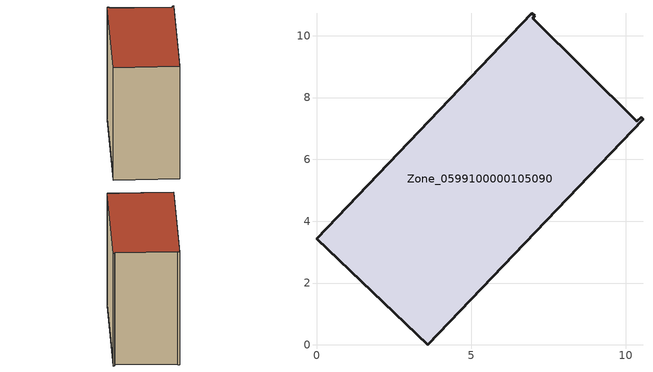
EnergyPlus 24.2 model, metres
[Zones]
Zone_0599100000105090
 floor ground (C_G): 10.5,7.36 10.56,7.3 3.6,0 0,3.43 6.96,10.73 7.06,10.64 6.99,10.57 10.36,7.23 z1.91
 wall outside (C_F): 6.96,10.73 0,3.43 3.6,0 10.56,7.3 10.5,7.36 10.36,7.23 6.99,10.57 7.06,10.64 6.96,10.73 z1.91:11.35
 roof outside (C_R): 10.56,7.3 10.5,7.36 10.36,7.23 6.99,10.57 7.06,10.64 6.96,10.73 0,3.43 3.6,0 z11.35
[BUILDING]
Pand.0599100000105090: North Axis=0; Terrain=City; Loads Convergence Tolerance Value=0.04; Temperature Convergence Tolerance Value=0.4; Solar Distribution=FullExterior; Maximum Number of Warmup Days=25; Minimum Number of Warmup Days=1
[Site:Location]
Rotterdam.The.Hague.AP_ZH_NLD Design_Conditions: Latitude=51.96; Longitude=4.45; Time Zone=1; Elevation=-4.5
[SITE:GROUNDTEMPERATURE:BUILDINGSURFACE]
18, 18, 18, 18, 18, 18, 18, 18, 18, 18, 18, 18
[MATERIAL] Thermal Absorptance=0.9; Solar Absorptance=0.7; Visible Absorptance=0.7
Name | Roughness | Thickness | Conductivity | Density | Specific Heat
G.TC.1992-2005 | MediumSmooth | 0.15 | 0.06 | 540 | 1210
F.TC.1992-2005 | Rough | 0.3 | 0.12 | 1920 | 840
R.TC.1992-2005 | MediumRough | 0.2 | 0.08 | 1500 | 1000
[CONSTRUCTION]
C_G: G.TC.1992-2005
C_F: F.TC.1992-2005
C_R: R.TC.1992-2005
[ZONE]
Zone_0599100000105090: Type=1; Multiplier=1; Ceiling Height=Autocalculate; Volume=Autocalculate; Floor Area=autocalculate; Part of Total Floor Area=Yes
[ZONEINFILTRATION:DESIGNFLOWRATE]
Infil_Zone_0599100000105090: Zone or ZoneList or Space or SpaceList=Zone_0599100000105090; Schedule=AlwaysOn; Design Flow Rate Calculation Method=Flow/Area; Flow Rate per Floor Area=0.0015; Constant Term Coefficient=1; Temperature Term Coefficient=0; Velocity Term Coefficient=0; Velocity Squared Term Coefficient=0
[HVACTEMPLATE:ZONE:IDEALLOADSAIRSYSTEM]
Zone_0599100000105090: Maximum Heating Supply Air Temperature=50; Minimum Cooling Supply Air Temperature=13; Maximum Heating Supply Air Humidity Ratio=0.0156; Minimum Cooling Supply Air Humidity Ratio=0.0077; Heating Limit=NoLimit; Cooling Limit=NoLimit; Dehumidification Control Type=ConstantSensibleHeatRatio; Cooling Sensible Heat Ratio=0.7; Dehumidification Setpoint=60; Humidification Control Type=None; Humidification Setpoint=30; Outdoor Air Method=None; Outdoor Air Flow Rate per Person=0.00944; Outdoor Air Flow Rate per Zone Floor Area=0; Outdoor Air Flow Rate per Zone=0; Demand Controlled Ventilation Type=None; Outdoor Air Economizer Type=NoEconomizer; Heat Recovery Type=None; Sensible Heat Recovery Effectiveness=0.7; Latent Heat Recovery Effectiveness=0.65
[ZONECONTROL:THERMOSTAT]
ThermostatControl_Zone_0599100000105090: Zone or ZoneList=Zone_0599100000105090; Control Type Schedule=DualSetpointControlType; Control 1=Thermostat_Zone_0599100000105090; Temperature Difference Between Cutout And Setpoint=0
[THERMOSTATSETPOINT:DUALSETPOINT]
Thermostat_Zone_0599100000105090: Heating Setpoint Temperature Schedule=HeatingSetpoint_Zone_0599100000105090; Cooling Setpoint Temperature Schedule=CoolingSetpoint_Zone_0599100000105090
[SCHEDULE:COMPACT]
HeatingSetpoint_Zone_0599100000105090: Through: 12/31, For: AllDays, Until: 24:00, 21
CoolingSetpoint_Zone_0599100000105090: Through: 12/31, For: AllDays, Until: 24:00, 24
DualSetpointControlType: Through: 12/31, For: AllDays, Until: 24:00, 4
AlwaysOn: Through: 12/31, For: AllDays, Until: 24:00, 1
